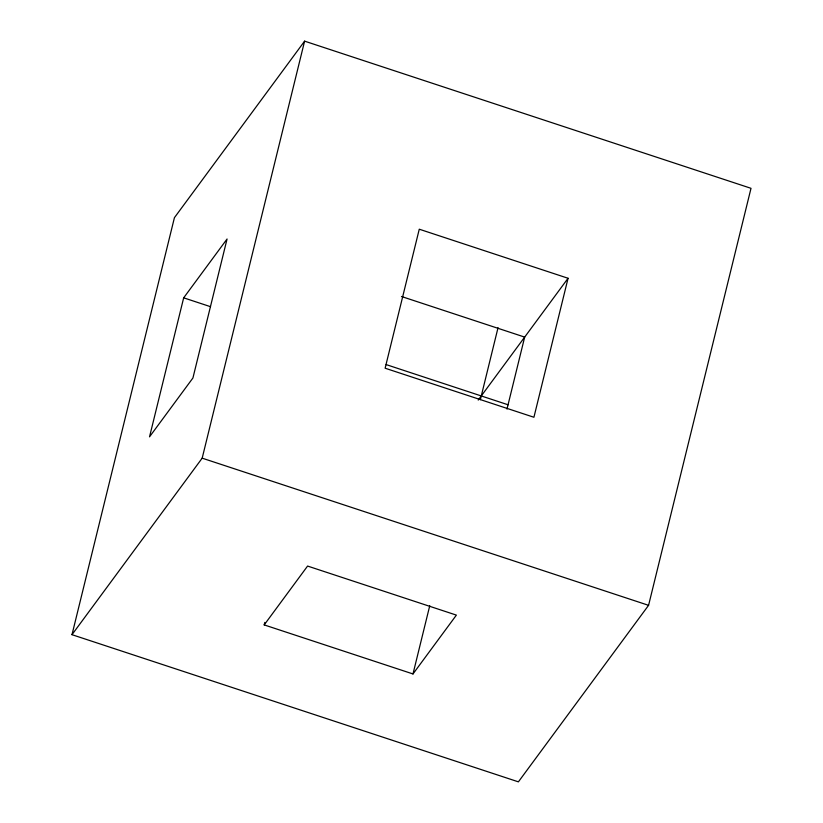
<?xml version="1.0" encoding="UTF-8"?>
<svg xmlns="http://www.w3.org/2000/svg" width="823" height="823" viewBox="0 0 823 823"><rect width="100%" height="100%" fill="white"/><g stroke="black" fill="none" stroke-linecap="round" stroke-linejoin="round"><path stroke-width="1.23" d="M71.992 634.687L174.425 217.673L304.603 41.15L751.008 188.313L648.575 605.327L518.397 781.85L71.992 634.687L202.18 458.164L304.603 41.15M183.673 297.833L149.529 436.838L192.921 378.004L227.066 238.999L183.673 297.833L210.503 306.681M264.193 624.904L307.586 566.059L456.384 615.11L412.992 673.955L264.193 624.904L264.8 622.414M412.992 673.955L429.76 605.697M480.365 399.669L498.038 327.688M506.989 409.093L524.673 337.101L401.48 296.496M568.065 278.267L533.921 417.261L385.123 368.21L419.267 229.206L568.065 278.267L478.225 400.081M386.141 364.589L508.11 404.793M202.18 458.164L648.575 605.327"/></g></svg>
